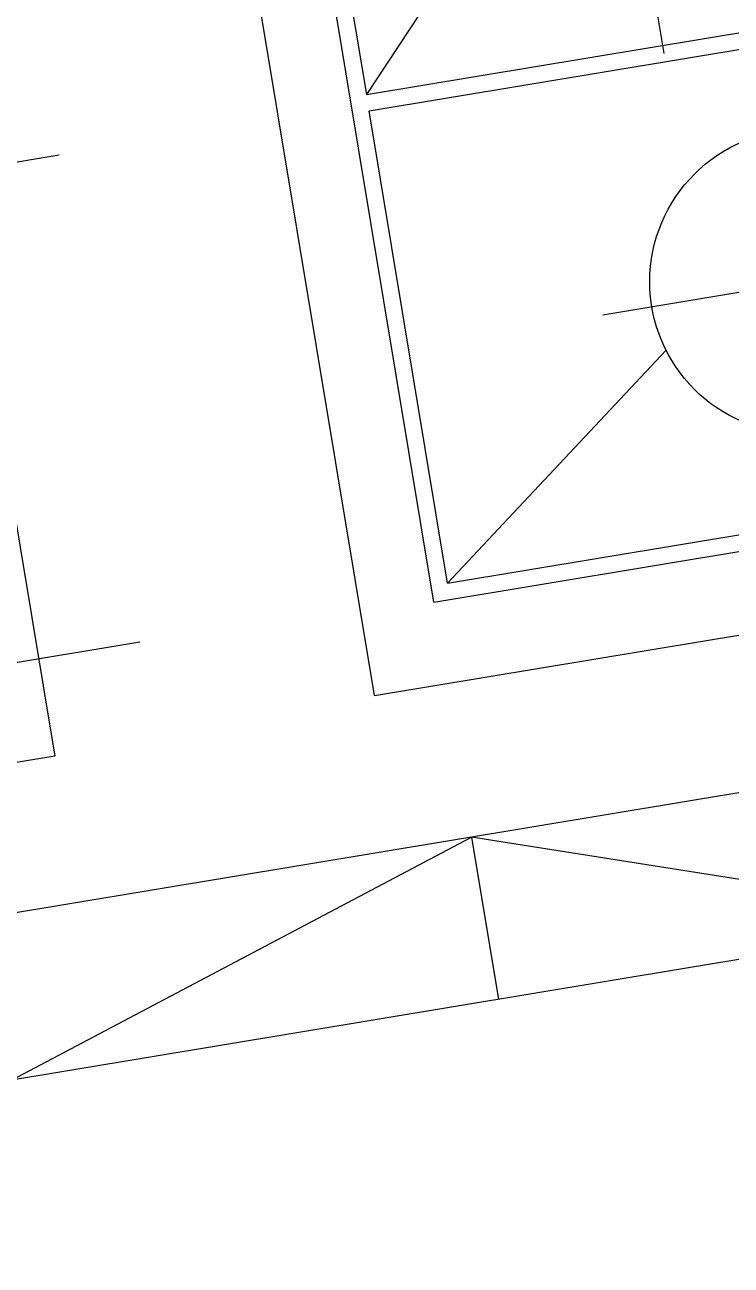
# Model space of a CAD drawing. Header units: millimetres. Extents: x -16232 to 52632, y -3739 to 20678.
# Drawn here: x 22879.7 to 22997.4, y 11894.1 to 12100.8 of the extents above; entities that cross this region are included whole.
import ezdxf

# ---------------------------------------------------------------- set-up
doc = ezdxf.new("R2010")
doc.units = ezdxf.units.MM
doc.header["$LTSCALE"] = 300
doc.header["$MEASUREMENT"] = 0
doc.layers.add('CINZA-8', color=8, linetype='Continuous')

msp = doc.modelspace()

# ---------------------------------------------------------------- linework, layer by layer
at = {"layer": 'CINZA-8'}
for p, q in [((22937.949, 11989.037), (22885.785, 12303.267)), ((22986.241, 12096.046), (22953.302, 12294.472)), ((22947.882, 12004.593), (22900.212, 12291.755)), ((24780.085, 12268.545), (22060.907, 11817.15)), ((24772.593, 12239.488), (22065.401, 11790.082)), ((22919.095, 12194.762), (22936.619, 12089.199)), ((22953.105, 12114.213), (22936.619, 12089.199)), ((22936.619, 12089.199), (23035.414, 12105.6)), ((22937.068, 12086.493), (23035.864, 12102.893)), ((22950.14, 12007.749), (22937.068, 12086.493)), ((22261.014, 11975.528), (22885.381, 12079.175)), ((22976.01, 12052.5), (23060.66, 12066.553)), ((22986.576, 12046.597), (22950.14, 12007.749)), ((22947.882, 12004.593), (23098.106, 12029.531)), ((22950.14, 12007.749), (23048.935, 12024.149)), ((22937.949, 11989.037), (23113.886, 12018.244)), ((22275.283, 11894.457), (22898.861, 11997.973)), ((22877.42, 11924.881), (22954.129, 11965.428)), ((22954.129, 11965.428), (22958.622, 11938.361)), ((23039.824, 11951.841), (22954.129, 11965.428))]:
    msp.add_line(p, q, dxfattribs=at)
msp.add_lwpolyline([(22832.503, 12184.432), (22850.041, 12187.343), (22884.64, 11978.925), (22867.101, 11976.013)], dxfattribs=at)
msp.add_circle((23009.242, 12058.017), 25.38, dxfattribs=at)

doc.saveas('drawing.dxf')
